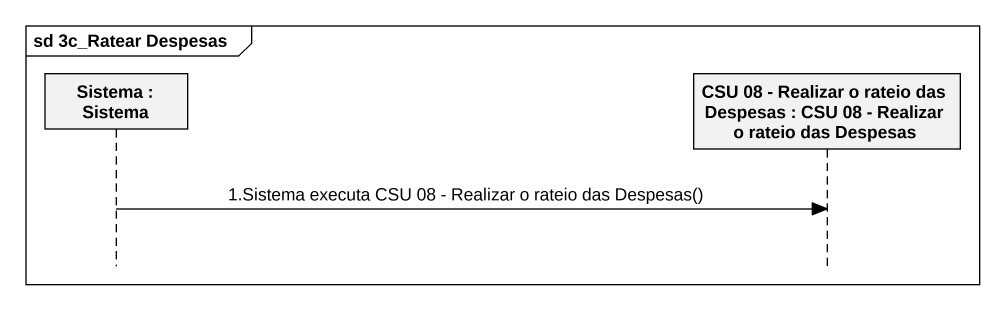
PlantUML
@startuml
mainframe sd 3c_Ratear Despesas
hide footbox
participant "Sistema : Sistema" as Sistema
participant "CSU 08 - Realizar o rateio das Despesas : CSU 08 - Realizar o rateio das Despesas" as CSU_08_Realizar_o_rateio

Sistema -> CSU_08_Realizar_o_rateio : 1.Sistema executa CSU 08 - Realizar o rateio das Despesas()
@enduml
